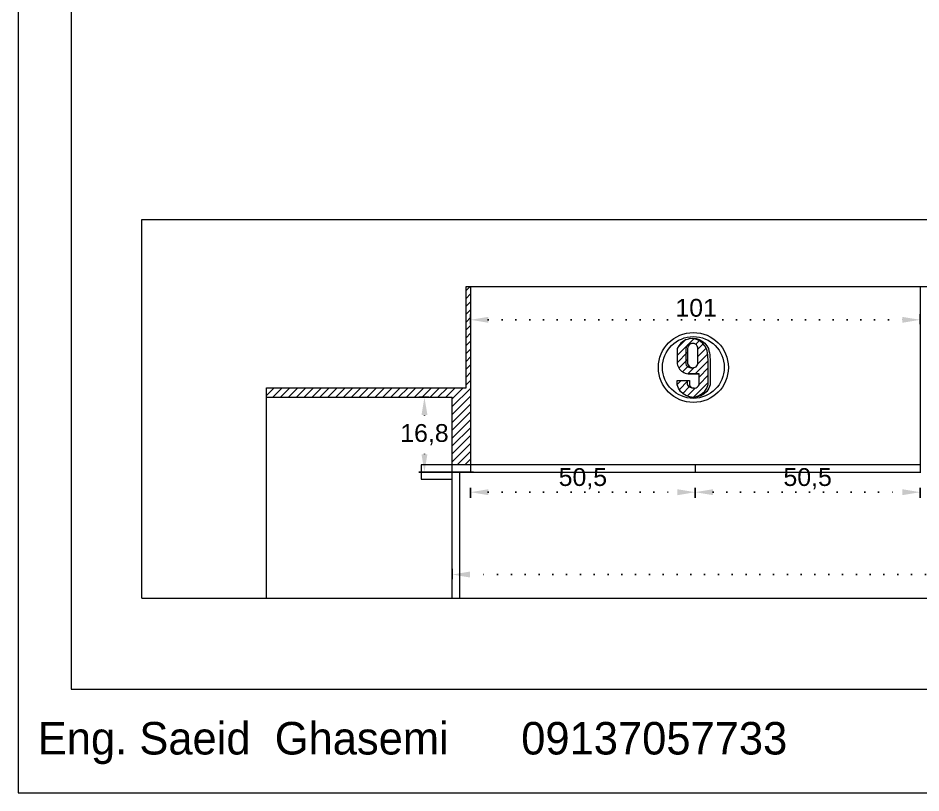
# Model space of a CAD drawing. Header units: inches. Extents: x 352 to 11605, y -941 to 2503.
# Drawn here: x 7578.9 to 7781.8, y 547.8 to 721.9 of the extents above; entities that cross this region are included whole.
import ezdxf

# ---------------------------------------------------------------- set-up
doc = ezdxf.new("R2010")
doc.units = ezdxf.units.IN
doc.header["$MEASUREMENT"] = 0
doc.linetypes.add('ACAD_ISO07W100', pattern=[3, 0, -3])
doc.styles.get("Standard").update_dxf_attribs({"font": 'arial.ttf'})
doc.dimstyles.new('ISO-25', dxfattribs={"dimtxt": 4, "dimasz": 4, "dimexe": 1.25, "dimexo": 0.625, "dimtad": 1, "dimtih": 1, "dimtoh": 1, "dimdec": 1, "dimtxsty": 'Standard', "dimcen": 2.5, "dimadec": 0, "dimazin": 0, "dimtfac": 1, "dimtdec": 1, "dimtmove": 0, "dimatfit": 3, "dimfxl": 1, "dimfxlon": 1, "dimarcsym": 0})
pattern_1 = [(45, (2015.9359, -40.7885), (-0.88388348, 0.88388348), [])]
pattern_2 = [(45, (7125.9271, 1189.0688), (-0.8148213, 0.8148213), [])]

# ---------------------------------------------------------------- blocks, each defined once
blk = doc.blocks.new('*D542')
at = {"color": 0, "lineweight": -2, "transparency": 16777216}
for p, q in [((7680.56, 653.14), (7680.56, 655.39)), ((7781.56, 653.14), (7781.56, 655.39))]:
    blk.add_line(p, q, dxfattribs=at)
at = {"color": 0, "linetype": 'ACAD_ISO07W100', "lineweight": -2, "transparency": 16777216}
blk.add_line((7684.56, 654.14), (7777.56, 654.14), dxfattribs=at)
at = {"color": 0, "transparency": 16777216}
for points in [[(7684.56, 654.8), (7684.56, 653.47), (7680.56, 654.14)], [(7777.56, 654.8), (7777.56, 653.47), (7781.56, 654.14)]]:
    blk.add_solid(points, dxfattribs=at)
at = {"layer": 'Defpoints', "color": 0, "transparency": 16777216}
for p in [(7781.56, 654.14), (7680.56, 619.94), (7781.56, 619.94)]:
    blk.add_point(p, dxfattribs=at)
at = {"color": 0, "lineweight": 20, "transparency": 16777216, "insert": (7731.26, 656.81), "char_height": 4, "attachment_point": 5}
blk.add_mtext('101', dxfattribs=at)
blk = doc.blocks.new('*D543')
at = {"color": 0, "lineweight": -2, "transparency": 16777216}
for p, q in [((7680.56, 616.41), (7680.56, 614.16)), ((7731.06, 616.41), (7731.06, 614.16))]:
    blk.add_line(p, q, dxfattribs=at)
at = {"color": 0, "linetype": 'ACAD_ISO07W100', "lineweight": -2, "transparency": 16777216}
blk.add_line((7684.56, 615.41), (7727.06, 615.41), dxfattribs=at)
at = {"color": 0, "transparency": 16777216}
for points in [[(7684.56, 616.08), (7684.56, 614.74), (7680.56, 615.41)], [(7727.06, 616.08), (7727.06, 614.74), (7731.06, 615.41)]]:
    blk.add_solid(points, dxfattribs=at)
at = {"layer": 'Defpoints', "color": 0, "transparency": 16777216}
for p in [(7731.06, 621.64), (7680.56, 619.94), (7731.06, 615.41)]:
    blk.add_point(p, dxfattribs=at)
at = {"color": 0, "lineweight": 20, "transparency": 16777216, "insert": (7705.81, 618.44), "char_height": 4, "attachment_point": 5}
blk.add_mtext('50,5', dxfattribs=at)
blk = doc.blocks.new('*D544')
at = {"color": 0, "lineweight": -2, "transparency": 16777216}
for p, q in [((7731.06, 616.41), (7731.06, 614.16)), ((7781.56, 616.41), (7781.56, 614.16))]:
    blk.add_line(p, q, dxfattribs=at)
at = {"color": 0, "linetype": 'ACAD_ISO07W100', "lineweight": -2, "transparency": 16777216}
blk.add_line((7735.06, 615.41), (7777.56, 615.41), dxfattribs=at)
at = {"color": 0, "transparency": 16777216}
for points in [[(7735.06, 616.08), (7735.06, 614.74), (7731.06, 615.41)], [(7777.56, 616.08), (7777.56, 614.74), (7781.56, 615.41)]]:
    blk.add_solid(points, dxfattribs=at)
at = {"layer": 'Defpoints', "color": 0, "transparency": 16777216}
for p in [(7731.06, 621.64), (7781.56, 619.94), (7781.56, 615.41)]:
    blk.add_point(p, dxfattribs=at)
at = {"color": 0, "lineweight": 20, "transparency": 16777216, "insert": (7756.31, 618.44), "char_height": 4, "attachment_point": 5}
blk.add_mtext('50,5', dxfattribs=at)
blk = doc.blocks.new('*D571')
at = {"color": 0, "lineweight": -2, "transparency": 16777216}
for p, q in [((7671.22, 636.74), (7668.97, 636.74)), ((7671.22, 619.94), (7668.97, 619.94))]:
    blk.add_line(p, q, dxfattribs=at)
at = {"color": 0, "linetype": 'ACAD_ISO07W100', "lineweight": -2, "transparency": 16777216}
for p, q in [((7670.22, 632.74), (7670.22, 631.37)), ((7670.22, 623.94), (7670.22, 625.31))]:
    blk.add_line(p, q, dxfattribs=at)
at = {"color": 0, "transparency": 16777216}
for points in [[(7669.56, 632.74), (7670.89, 632.74), (7670.22, 636.74)], [(7669.56, 623.94), (7670.89, 623.94), (7670.22, 619.94)]]:
    blk.add_solid(points, dxfattribs=at)
at = {"layer": 'Defpoints', "color": 0, "transparency": 16777216}
for p in [(7676.46, 636.74), (7670.22, 619.94), (7676.46, 619.94)]:
    blk.add_point(p, dxfattribs=at)
at = {"color": 0, "lineweight": 20, "transparency": 16777216, "insert": (7670.22, 628.34), "char_height": 4, "attachment_point": 5}
blk.add_mtext('16,8', dxfattribs=at)
blk = doc.blocks.new('*D572')
at = {"color": 0, "lineweight": -2, "transparency": 16777216}
for p, q in [((7676.46, 595.91), (7676.46, 598.16)), ((7944.86, 595.91), (7944.86, 598.16))]:
    blk.add_line(p, q, dxfattribs=at)
at = {"color": 0, "linetype": 'ACAD_ISO07W100', "lineweight": -2, "transparency": 16777216}
blk.add_line((7940.86, 596.91), (7680.46, 596.91), dxfattribs=at)
at = {"color": 0, "transparency": 16777216}
for points in [[(7680.46, 597.58), (7680.46, 596.24), (7676.46, 596.91)], [(7940.86, 597.58), (7940.86, 596.24), (7944.86, 596.91)]]:
    blk.add_solid(points, dxfattribs=at)
at = {"layer": 'Defpoints', "color": 0, "transparency": 16777216}
for p in [(7676.46, 596.91), (7676.46, 591.64), (7944.86, 591.64)]:
    blk.add_point(p, dxfattribs=at)
at = {"color": 0, "lineweight": 20, "transparency": 16777216, "insert": (7810.66, 599.94), "char_height": 4, "attachment_point": 5}
blk.add_mtext('268,4', dxfattribs=at)
blk = doc.blocks.new('*D583')
at = {"color": 0, "lineweight": -2, "transparency": 16777216}
for p, q in [((7680.56, 653.14), (7680.56, 655.39)), ((7781.56, 653.14), (7781.56, 655.39))]:
    blk.add_line(p, q, dxfattribs=at)
at = {"color": 0, "linetype": 'ACAD_ISO07W100', "lineweight": -2, "transparency": 16777216}
blk.add_line((7684.56, 654.14), (7777.56, 654.14), dxfattribs=at)
at = {"color": 0, "transparency": 16777216}
for points in [[(7684.56, 654.8), (7684.56, 653.47), (7680.56, 654.14)], [(7777.56, 654.8), (7777.56, 653.47), (7781.56, 654.14)]]:
    blk.add_solid(points, dxfattribs=at)
at = {"layer": 'Defpoints', "color": 0, "transparency": 16777216}
for p in [(7781.56, 654.14), (7680.56, 619.94), (7781.56, 619.94)]:
    blk.add_point(p, dxfattribs=at)
at = {"color": 0, "lineweight": 20, "transparency": 16777216, "insert": (7731.26, 656.81), "char_height": 4, "attachment_point": 5}
blk.add_mtext('101', dxfattribs=at)
blk = doc.blocks.new('*D584')
at = {"color": 0, "lineweight": -2, "transparency": 16777216}
for p, q in [((7680.56, 616.41), (7680.56, 614.16)), ((7731.06, 616.41), (7731.06, 614.16))]:
    blk.add_line(p, q, dxfattribs=at)
at = {"color": 0, "linetype": 'ACAD_ISO07W100', "lineweight": -2, "transparency": 16777216}
blk.add_line((7684.56, 615.41), (7727.06, 615.41), dxfattribs=at)
at = {"color": 0, "transparency": 16777216}
for points in [[(7684.56, 616.08), (7684.56, 614.74), (7680.56, 615.41)], [(7727.06, 616.08), (7727.06, 614.74), (7731.06, 615.41)]]:
    blk.add_solid(points, dxfattribs=at)
at = {"layer": 'Defpoints', "color": 0, "transparency": 16777216}
for p in [(7731.06, 621.64), (7680.56, 619.94), (7731.06, 615.41)]:
    blk.add_point(p, dxfattribs=at)
at = {"color": 0, "lineweight": 20, "transparency": 16777216, "insert": (7705.81, 618.44), "char_height": 4, "attachment_point": 5}
blk.add_mtext('50,5', dxfattribs=at)
blk = doc.blocks.new('*D585')
at = {"color": 0, "lineweight": -2, "transparency": 16777216}
for p, q in [((7731.06, 616.41), (7731.06, 614.16)), ((7781.56, 616.41), (7781.56, 614.16))]:
    blk.add_line(p, q, dxfattribs=at)
at = {"color": 0, "linetype": 'ACAD_ISO07W100', "lineweight": -2, "transparency": 16777216}
blk.add_line((7735.06, 615.41), (7777.56, 615.41), dxfattribs=at)
at = {"color": 0, "transparency": 16777216}
for points in [[(7735.06, 616.08), (7735.06, 614.74), (7731.06, 615.41)], [(7777.56, 616.08), (7777.56, 614.74), (7781.56, 615.41)]]:
    blk.add_solid(points, dxfattribs=at)
at = {"layer": 'Defpoints', "color": 0, "transparency": 16777216}
for p in [(7731.06, 621.64), (7781.56, 619.94), (7781.56, 615.41)]:
    blk.add_point(p, dxfattribs=at)
at = {"color": 0, "lineweight": 20, "transparency": 16777216, "insert": (7756.31, 618.44), "char_height": 4, "attachment_point": 5}
blk.add_mtext('50,5', dxfattribs=at)
blk = doc.blocks.new('*D612')
at = {"color": 0, "lineweight": -2, "transparency": 16777216}
for p, q in [((7671.22, 636.74), (7668.97, 636.74)), ((7671.22, 619.94), (7668.97, 619.94))]:
    blk.add_line(p, q, dxfattribs=at)
at = {"color": 0, "linetype": 'ACAD_ISO07W100', "lineweight": -2, "transparency": 16777216}
for p, q in [((7670.22, 632.74), (7670.22, 631.37)), ((7670.22, 623.94), (7670.22, 625.31))]:
    blk.add_line(p, q, dxfattribs=at)
at = {"color": 0, "transparency": 16777216}
for points in [[(7669.56, 632.74), (7670.89, 632.74), (7670.22, 636.74)], [(7669.56, 623.94), (7670.89, 623.94), (7670.22, 619.94)]]:
    blk.add_solid(points, dxfattribs=at)
at = {"layer": 'Defpoints', "color": 0, "transparency": 16777216}
for p in [(7676.46, 636.74), (7670.22, 619.94), (7676.46, 619.94)]:
    blk.add_point(p, dxfattribs=at)
at = {"color": 0, "lineweight": 20, "transparency": 16777216, "insert": (7670.22, 628.34), "char_height": 4, "attachment_point": 5}
blk.add_mtext('16,8', dxfattribs=at)
blk = doc.blocks.new('*D613')
at = {"color": 0, "lineweight": -2, "transparency": 16777216}
for p, q in [((7676.46, 595.91), (7676.46, 598.16)), ((7944.86, 595.91), (7944.86, 598.16))]:
    blk.add_line(p, q, dxfattribs=at)
at = {"color": 0, "linetype": 'ACAD_ISO07W100', "lineweight": -2, "transparency": 16777216}
blk.add_line((7940.86, 596.91), (7680.46, 596.91), dxfattribs=at)
at = {"color": 0, "transparency": 16777216}
for points in [[(7680.46, 597.58), (7680.46, 596.24), (7676.46, 596.91)], [(7940.86, 597.58), (7940.86, 596.24), (7944.86, 596.91)]]:
    blk.add_solid(points, dxfattribs=at)
at = {"layer": 'Defpoints', "color": 0, "transparency": 16777216}
for p in [(7676.46, 596.91), (7676.46, 591.64), (7944.86, 591.64)]:
    blk.add_point(p, dxfattribs=at)
at = {"color": 0, "lineweight": 20, "transparency": 16777216, "insert": (7810.66, 599.94), "char_height": 4, "attachment_point": 5}
blk.add_mtext('268,4', dxfattribs=at)

msp = doc.modelspace()

# ---------------------------------------------------------------- hatches: boundary and pattern name
at = {"lineweight": 20}
h = msp.add_hatch(dxfattribs=at)
h.set_pattern_fill('ANSI31', color=256, scale=10)
h.set_pattern_definition(pattern_1)
h.paths.add_polyline_path([(7676.46, 621.64), (7680.56, 621.64), (7680.56, 661.64), (7679.56, 661.64), (7679.56, 638.84), (7634.76, 638.84), (7634.76, 636.74), (7676.46, 636.74)])
h.paths.add_polyline_path([(7678.46, 625.22), (7678.46, 631.41)], flags=16)
h = msp.add_hatch(dxfattribs=at)
h.set_pattern_fill('ANSI31', color=256, scale=10)
h.set_pattern_definition(pattern_1)
h.paths.add_polyline_path([(7676.46, 621.64), (7680.56, 621.64), (7680.56, 661.64), (7679.56, 661.64), (7679.56, 638.84), (7634.76, 638.84), (7634.76, 636.74), (7676.46, 636.74)])
h.paths.add_polyline_path([(7678.46, 625.22), (7678.46, 631.41)], flags=16)
h = msp.add_hatch(dxfattribs=at)
h.set_pattern_fill('ANSI31', color=256, scale=9.218651)
h.set_pattern_definition(pattern_2)
h.paths.add_polyline_path([(7733.96, 643.36), (7733.97, 643.53), (7733.98, 643.96), (7733.99, 644.39), (7733.98, 644.82), (7733.96, 645.25), (7733.92, 645.76), (7733.87, 646.23), (7733.79, 646.7), (7733.7, 647.16), (7733.58, 647.62), (7733.23, 648.27), (7732.76, 648.84), (7732.19, 649.31), (7731.54, 649.66), (7730.83, 649.87), (7730.09, 649.94), (7729.65, 649.9), (7729.05, 649.72), (7728.39, 649.37), (7727.81, 648.89), (7727.34, 648.32), (7726.98, 647.66), (7726.98, 644.23), (7727.07, 643.92), (7727.19, 643.62), (7727.34, 643.34), (7727.53, 643.08), (7727.74, 642.83), (7727.98, 642.62), (7728.24, 642.43), (7728.52, 642.27), (7728.81, 642.15), (7729.12, 642.06), (7729.44, 642.01), (7729.49, 642), (7731.49, 642), (7731.91, 641.99), (7731.91, 639.54), (7731.81, 639.33), (7731.67, 639.14), (7731.5, 638.98), (7731.29, 638.86), (7731.07, 638.79), (7730.83, 638.76), (7730.6, 638.79), (7730.19, 638.83), (7729.96, 638.91), (7729.76, 639.02), (7729.59, 639.18), (7729.45, 639.37), (7729.35, 639.58), (7729.35, 640.52), (7726.98, 640.52), (7726.98, 639.54), (7727.29, 638.77), (7727.76, 638.07), (7728.36, 637.5), (7729.08, 637.07), (7729.77, 636.83), (7730.29, 636.78), (7731.11, 636.86), (7731.89, 637.13), (7732.6, 637.56), (7733.2, 638.13), (7733.66, 638.81), (7733.96, 639.58)])
h.paths.add_polyline_path([(7731.42, 643.78), (7731.23, 643.6), (7731.01, 643.47), (7730.76, 643.39), (7730.5, 643.36), (7730.25, 643.39), (7730, 643.47), (7729.78, 643.6), (7729.59, 643.78), (7729.45, 643.99), (7729.35, 644.23), (7729.35, 647.66), (7729.39, 647.96), (7729.5, 648.24), (7729.69, 648.48), (7729.93, 648.66), (7730.2, 648.78), (7730.5, 648.82), (7730.8, 648.78), (7731.08, 648.66), (7731.32, 648.48), (7731.5, 648.24), (7731.62, 647.96), (7731.66, 647.66), (7731.66, 644.23), (7731.56, 643.99)], flags=16)
h = msp.add_hatch(dxfattribs=at)
h.set_pattern_fill('ANSI31', color=256, scale=9.218651)
h.set_pattern_definition(pattern_2)
h.paths.add_polyline_path([(7733.96, 643.36), (7733.97, 643.53), (7733.98, 643.96), (7733.99, 644.39), (7733.98, 644.82), (7733.96, 645.25), (7733.92, 645.76), (7733.87, 646.23), (7733.79, 646.7), (7733.7, 647.16), (7733.58, 647.62), (7733.23, 648.27), (7732.76, 648.84), (7732.19, 649.31), (7731.54, 649.66), (7730.83, 649.87), (7730.09, 649.94), (7729.65, 649.9), (7729.05, 649.72), (7728.39, 649.37), (7727.81, 648.89), (7727.34, 648.32), (7726.98, 647.66), (7726.98, 644.23), (7727.07, 643.92), (7727.19, 643.62), (7727.34, 643.34), (7727.53, 643.08), (7727.74, 642.83), (7727.98, 642.62), (7728.24, 642.43), (7728.52, 642.27), (7728.81, 642.15), (7729.12, 642.06), (7729.44, 642.01), (7729.49, 642), (7731.49, 642), (7731.91, 641.99), (7731.91, 639.54), (7731.81, 639.33), (7731.67, 639.14), (7731.5, 638.98), (7731.29, 638.86), (7731.07, 638.79), (7730.83, 638.76), (7730.6, 638.79), (7730.19, 638.83), (7729.96, 638.91), (7729.76, 639.02), (7729.59, 639.18), (7729.45, 639.37), (7729.35, 639.58), (7729.35, 640.52), (7726.98, 640.52), (7726.98, 639.54), (7727.29, 638.77), (7727.76, 638.07), (7728.36, 637.5), (7729.08, 637.07), (7729.77, 636.83), (7730.29, 636.78), (7731.11, 636.86), (7731.89, 637.13), (7732.6, 637.56), (7733.2, 638.13), (7733.66, 638.81), (7733.96, 639.58)])
h.paths.add_polyline_path([(7731.42, 643.78), (7731.23, 643.6), (7731.01, 643.47), (7730.76, 643.39), (7730.5, 643.36), (7730.25, 643.39), (7730, 643.47), (7729.78, 643.6), (7729.59, 643.78), (7729.45, 643.99), (7729.35, 644.23), (7729.35, 647.66), (7729.39, 647.96), (7729.5, 648.24), (7729.69, 648.48), (7729.93, 648.66), (7730.2, 648.78), (7730.5, 648.82), (7730.8, 648.78), (7731.08, 648.66), (7731.32, 648.48), (7731.5, 648.24), (7731.62, 647.96), (7731.66, 647.66), (7731.66, 644.23), (7731.56, 643.99)], flags=16)

# ---------------------------------------------------------------- linework, layer by layer
for p, q in [((7606.76, 676.64), (7925.56, 676.64)), ((7606.76, 591.64), (7606.76, 676.64)), ((7606.76, 676.64), (7925.56, 676.64)), ((7606.76, 591.64), (7606.76, 676.64)), ((7679.56, 638.84), (7679.56, 661.64)), ((7679.56, 661.64), (7944.86, 661.64)), ((7679.56, 638.84), (7679.56, 661.64)), ((7679.56, 661.64), (7944.86, 661.64)), ((7680.56, 661.64), (7680.56, 619.94)), ((7680.56, 661.64), (7680.56, 619.94)), ((7781.56, 661.64), (7781.56, 619.94)), ((7781.56, 661.64), (7781.56, 619.94)), ((7634.76, 591.64), (7634.76, 638.84)), ((7634.76, 638.84), (7679.56, 638.84)), ((7634.76, 591.64), (7634.76, 638.84)), ((7634.76, 638.84), (7679.56, 638.84)), ((7634.76, 636.74), (7676.46, 636.74)), ((7634.76, 636.74), (7676.46, 636.74)), ((7676.46, 591.64), (7676.46, 636.74)), ((7676.46, 591.64), (7676.46, 636.74)), ((7676.46, 621.54), (7669.46, 621.54)), ((7669.46, 621.54), (7669.46, 619.94)), ((7676.46, 621.54), (7669.46, 621.54)), ((7669.46, 621.54), (7669.46, 619.94)), ((7676.46, 621.64), (7781.56, 621.64)), ((7676.46, 621.64), (7781.56, 621.64)), ((7731.06, 621.64), (7731.06, 619.94)), ((7731.06, 621.64), (7731.06, 619.94)), ((7676.46, 619.94), (7669.46, 619.94)), ((7669.46, 619.94), (7669.46, 618.34)), ((7669.46, 619.94), (7676.46, 619.94)), ((7676.46, 619.94), (7669.46, 619.94)), ((7669.46, 619.94), (7669.46, 618.34)), ((7669.46, 619.94), (7676.46, 619.94)), ((7676.46, 619.94), (7781.76, 619.94)), ((7681.26, 619.94), (7676.46, 619.94)), ((7676.46, 619.94), (7781.76, 619.94)), ((7681.26, 619.94), (7676.46, 619.94)), ((7678.16, 591.64), (7678.16, 619.94)), ((7678.16, 591.64), (7678.16, 619.94)), ((7669.46, 618.34), (7676.46, 618.34)), ((7669.46, 618.34), (7676.46, 618.34)), ((7606.76, 591.64), (7944.86, 591.64)), ((7606.76, 591.64), (7944.86, 591.64))]:
    msp.add_line(p, q, dxfattribs=at)
for points in [[(7578.92, 1255.11), (7578.92, 547.85), (8079.01, 547.85), (8079.01, 1255.11)], [(7590.83, 1243.21), (7590.83, 571.14), (8067.1, 571.14), (8067.1, 1243.21)], [(7730.83, 636.71), (7730.83, 636.72), (7730.7, 636.71)], [(7730.83, 636.71), (7730.83, 636.72), (7730.7, 636.71)]]:
    msp.add_lwpolyline(points, close=True, dxfattribs=at)
for points in [[(7729.05, 649.72), (7728.39, 649.37), (7727.81, 648.89), (7727.34, 648.32), (7726.98, 647.66), (7726.98, 644.23), (7727.07, 643.92), (7727.19, 643.62), (7727.34, 643.34), (7727.53, 643.08), (7727.74, 642.83), (7727.98, 642.62), (7728.24, 642.43), (7728.52, 642.27), (7728.81, 642.15), (7729.12, 642.06), (7729.44, 642.01), (7729.49, 642), (7729.76, 641.99), (7731.91, 641.99)], [(7729.05, 649.72), (7728.39, 649.37), (7727.81, 648.89), (7727.34, 648.32), (7726.98, 647.66), (7726.98, 644.23), (7727.07, 643.92), (7727.19, 643.62), (7727.34, 643.34), (7727.53, 643.08), (7727.74, 642.83), (7727.98, 642.62), (7728.24, 642.43), (7728.52, 642.27), (7728.81, 642.15), (7729.12, 642.06), (7729.44, 642.01), (7729.49, 642), (7729.76, 641.99), (7731.91, 641.99)], [(7729.05, 649.72), (7729.65, 649.9), (7729.76, 649.93), (7730.5, 650.01), (7731.25, 649.93), (7731.96, 649.72), (7732.62, 649.37), (7733.2, 648.89), (7733.67, 648.32), (7734.02, 647.66), (7734.14, 647.2), (7734.24, 646.73), (7734.32, 646.26), (7734.37, 645.78), (7734.41, 645.27), (7734.43, 644.84), (7734.44, 644.4), (7734.43, 643.97), (7734.42, 643.53), (7734.41, 643.36), (7734.41, 639.54), (7734.1, 638.77), (7733.64, 638.07), (7733.03, 637.5), (7732.32, 637.07), (7731.53, 636.8), (7730.83, 636.72)], [(7729.05, 649.72), (7729.65, 649.9), (7729.76, 649.93), (7730.5, 650.01), (7731.25, 649.93), (7731.96, 649.72), (7732.62, 649.37), (7733.2, 648.89), (7733.67, 648.32), (7734.02, 647.66), (7734.14, 647.2), (7734.24, 646.73), (7734.32, 646.26), (7734.37, 645.78), (7734.41, 645.27), (7734.43, 644.84), (7734.44, 644.4), (7734.43, 643.97), (7734.42, 643.53), (7734.41, 643.36), (7734.41, 639.54), (7734.1, 638.77), (7733.64, 638.07), (7733.03, 637.5), (7732.32, 637.07), (7731.53, 636.8), (7730.83, 636.72)], [(7729.77, 636.83), (7730.29, 636.78), (7731.11, 636.86), (7731.89, 637.13), (7732.6, 637.56), (7733.2, 638.13), (7733.66, 638.81), (7733.96, 639.58), (7733.96, 643.36), (7733.97, 643.53), (7733.98, 643.96), (7733.99, 644.39), (7733.98, 644.82), (7733.96, 645.25), (7733.92, 645.76), (7733.87, 646.23), (7733.79, 646.7), (7733.7, 647.16), (7733.58, 647.62), (7733.23, 648.27), (7732.76, 648.84), (7732.19, 649.31), (7731.54, 649.66), (7730.83, 649.87), (7730.09, 649.94), (7729.65, 649.9)], [(7729.77, 636.83), (7730.29, 636.78), (7731.11, 636.86), (7731.89, 637.13), (7732.6, 637.56), (7733.2, 638.13), (7733.66, 638.81), (7733.96, 639.58), (7733.96, 643.36), (7733.97, 643.53), (7733.98, 643.96), (7733.99, 644.39), (7733.98, 644.82), (7733.96, 645.25), (7733.92, 645.76), (7733.87, 646.23), (7733.79, 646.7), (7733.7, 647.16), (7733.58, 647.62), (7733.23, 648.27), (7732.76, 648.84), (7732.19, 649.31), (7731.54, 649.66), (7730.83, 649.87), (7730.09, 649.94), (7729.65, 649.9)], [(7730.09, 648.76), (7729.8, 648.73), (7729.52, 648.61), (7729.28, 648.43), (7729.1, 648.19), (7728.99, 647.92), (7728.95, 647.62), (7728.95, 644.22), (7729.05, 643.98), (7729.19, 643.77), (7729.38, 643.6), (7729.6, 643.47), (7729.84, 643.39), (7730.09, 643.36), (7730.5, 643.36), (7730.76, 643.39), (7731.01, 643.47), (7731.23, 643.6), (7731.42, 643.78), (7731.56, 643.99), (7731.66, 644.23), (7731.66, 647.66)], [(7730.09, 648.76), (7729.8, 648.73), (7729.52, 648.61), (7729.28, 648.43), (7729.1, 648.19), (7728.99, 647.92), (7728.95, 647.62), (7728.95, 644.22), (7729.05, 643.98), (7729.19, 643.77), (7729.38, 643.6), (7729.6, 643.47), (7729.84, 643.39), (7730.09, 643.36), (7730.5, 643.36), (7730.76, 643.39), (7731.01, 643.47), (7731.23, 643.6), (7731.42, 643.78), (7731.56, 643.99), (7731.66, 644.23), (7731.66, 647.66)], [(7731.66, 647.66), (7731.62, 647.96), (7731.5, 648.24), (7731.32, 648.48), (7731.08, 648.66), (7730.8, 648.78), (7730.5, 648.82), (7730.2, 648.78), (7729.93, 648.66), (7729.69, 648.48), (7729.5, 648.24), (7729.39, 647.96), (7729.35, 647.66), (7729.35, 644.23), (7729.45, 643.99), (7729.59, 643.78), (7729.78, 643.6), (7730, 643.47), (7730.25, 643.39), (7730.5, 643.36)], [(7731.66, 647.66), (7731.62, 647.96), (7731.5, 648.24), (7731.32, 648.48), (7731.08, 648.66), (7730.8, 648.78), (7730.5, 648.82), (7730.2, 648.78), (7729.93, 648.66), (7729.69, 648.48), (7729.5, 648.24), (7729.39, 647.96), (7729.35, 647.66), (7729.35, 644.23), (7729.45, 643.99), (7729.59, 643.78), (7729.78, 643.6), (7730, 643.47), (7730.25, 643.39), (7730.5, 643.36)], [(7730.83, 638.76), (7731.07, 638.79), (7731.29, 638.86), (7731.5, 638.98), (7731.67, 639.14), (7731.81, 639.33), (7731.91, 639.54), (7731.91, 641.99), (7731.49, 642), (7729.49, 642)], [(7730.83, 638.76), (7731.07, 638.79), (7731.29, 638.86), (7731.5, 638.98), (7731.67, 639.14), (7731.81, 639.33), (7731.91, 639.54), (7731.91, 641.99), (7731.49, 642), (7729.49, 642)], [(7730.7, 636.71), (7729.87, 636.8), (7729.77, 636.83), (7729.08, 637.07), (7728.36, 637.5), (7727.76, 638.07), (7727.29, 638.77), (7726.98, 639.54), (7726.98, 640.52), (7729.35, 640.52), (7729.76, 640.52), (7729.76, 639.54), (7729.85, 639.33), (7729.99, 639.14), (7730.17, 638.98), (7730.37, 638.86), (7730.6, 638.79)], [(7730.7, 636.71), (7729.87, 636.8), (7729.77, 636.83), (7729.08, 637.07), (7728.36, 637.5), (7727.76, 638.07), (7727.29, 638.77), (7726.98, 639.54), (7726.98, 640.52), (7729.35, 640.52), (7729.76, 640.52), (7729.76, 639.54), (7729.85, 639.33), (7729.99, 639.14), (7730.17, 638.98), (7730.37, 638.86), (7730.6, 638.79)], [(7730.83, 638.76), (7730.6, 638.79), (7730.19, 638.83), (7729.96, 638.91), (7729.76, 639.02), (7729.59, 639.18), (7729.45, 639.37), (7729.35, 639.58), (7729.35, 640.52)], [(7730.83, 638.76), (7730.6, 638.79), (7730.19, 638.83), (7729.96, 638.91), (7729.76, 639.02), (7729.59, 639.18), (7729.45, 639.37), (7729.35, 639.58), (7729.35, 640.52)]]:
    msp.add_lwpolyline(points, dxfattribs=at)
for radius in [7.86, 7.86, 6.94, 6.94]:
    msp.add_circle((7730.64, 643.43), radius, dxfattribs=at)

# ---------------------------------------------------------------- texts
at = {"lineweight": 20, "insert": (7554.13, 563.79), "char_height": 7.306, "attachment_point": 1}
msp.add_mtext_dynamic_manual_height_columns('{\\fPlantagenet Cherokee|b0|i0|c0|p18;^IEng. Saeid  Ghasemi      09137057733}', width=322.7126, gutter_width=36.09, heights=[0], dxfattribs=at)

# ---------------------------------------------------------------- dimensions: what is measured, and where the dimension line sits
at = {"lineweight": 20}
for picture in ['*D542', '*D583']:
    dim = msp.add_linear_dim(base=(7781.56, 654.14), p1=(7680.56, 619.94), p2=(7781.56, 619.94), dimstyle='ISO-25', dxfattribs=at)
    dim.commit()
    dim.dimension.update_dxf_attribs({"geometry": picture, "text_midpoint": (7731.26, 654.14), "dimtype": 160})
for picture in ['*D571', '*D612']:
    dim = msp.add_linear_dim(base=(7670.22, 619.94), p1=(7676.46, 636.74), p2=(7676.46, 619.94), angle=90, dimstyle='ISO-25', dxfattribs=at)
    dim.commit()
    dim.dimension.update_dxf_attribs({"geometry": picture, "text_midpoint": (7670.22, 628.34), "dimtype": 160})
for base, p1, p2, picture, middle in [((7731.06, 615.41), (7680.56, 619.94), (7731.06, 621.64), '*D543', (7705.81, 618.44)), ((7731.06, 615.41), (7680.56, 619.94), (7731.06, 621.64), '*D584', (7705.81, 618.44)), ((7781.56, 615.41), (7731.06, 621.64), (7781.56, 619.94), '*D544', (7756.31, 618.44)), ((7781.56, 615.41), (7731.06, 621.64), (7781.56, 619.94), '*D585', (7756.31, 618.44)), ((7676.46, 596.91), (7944.86, 591.64), (7676.46, 591.64), '*D572', (7810.66, 599.94)), ((7676.46, 596.91), (7944.86, 591.64), (7676.46, 591.64), '*D613', (7810.66, 599.94))]:
    dim = msp.add_linear_dim(base=base, p1=p1, p2=p2, dimstyle='ISO-25', dxfattribs=at)
    dim.commit()
    dim.dimension.update_dxf_attribs({"geometry": picture, "text_midpoint": middle})

doc.saveas('drawing.dxf')
